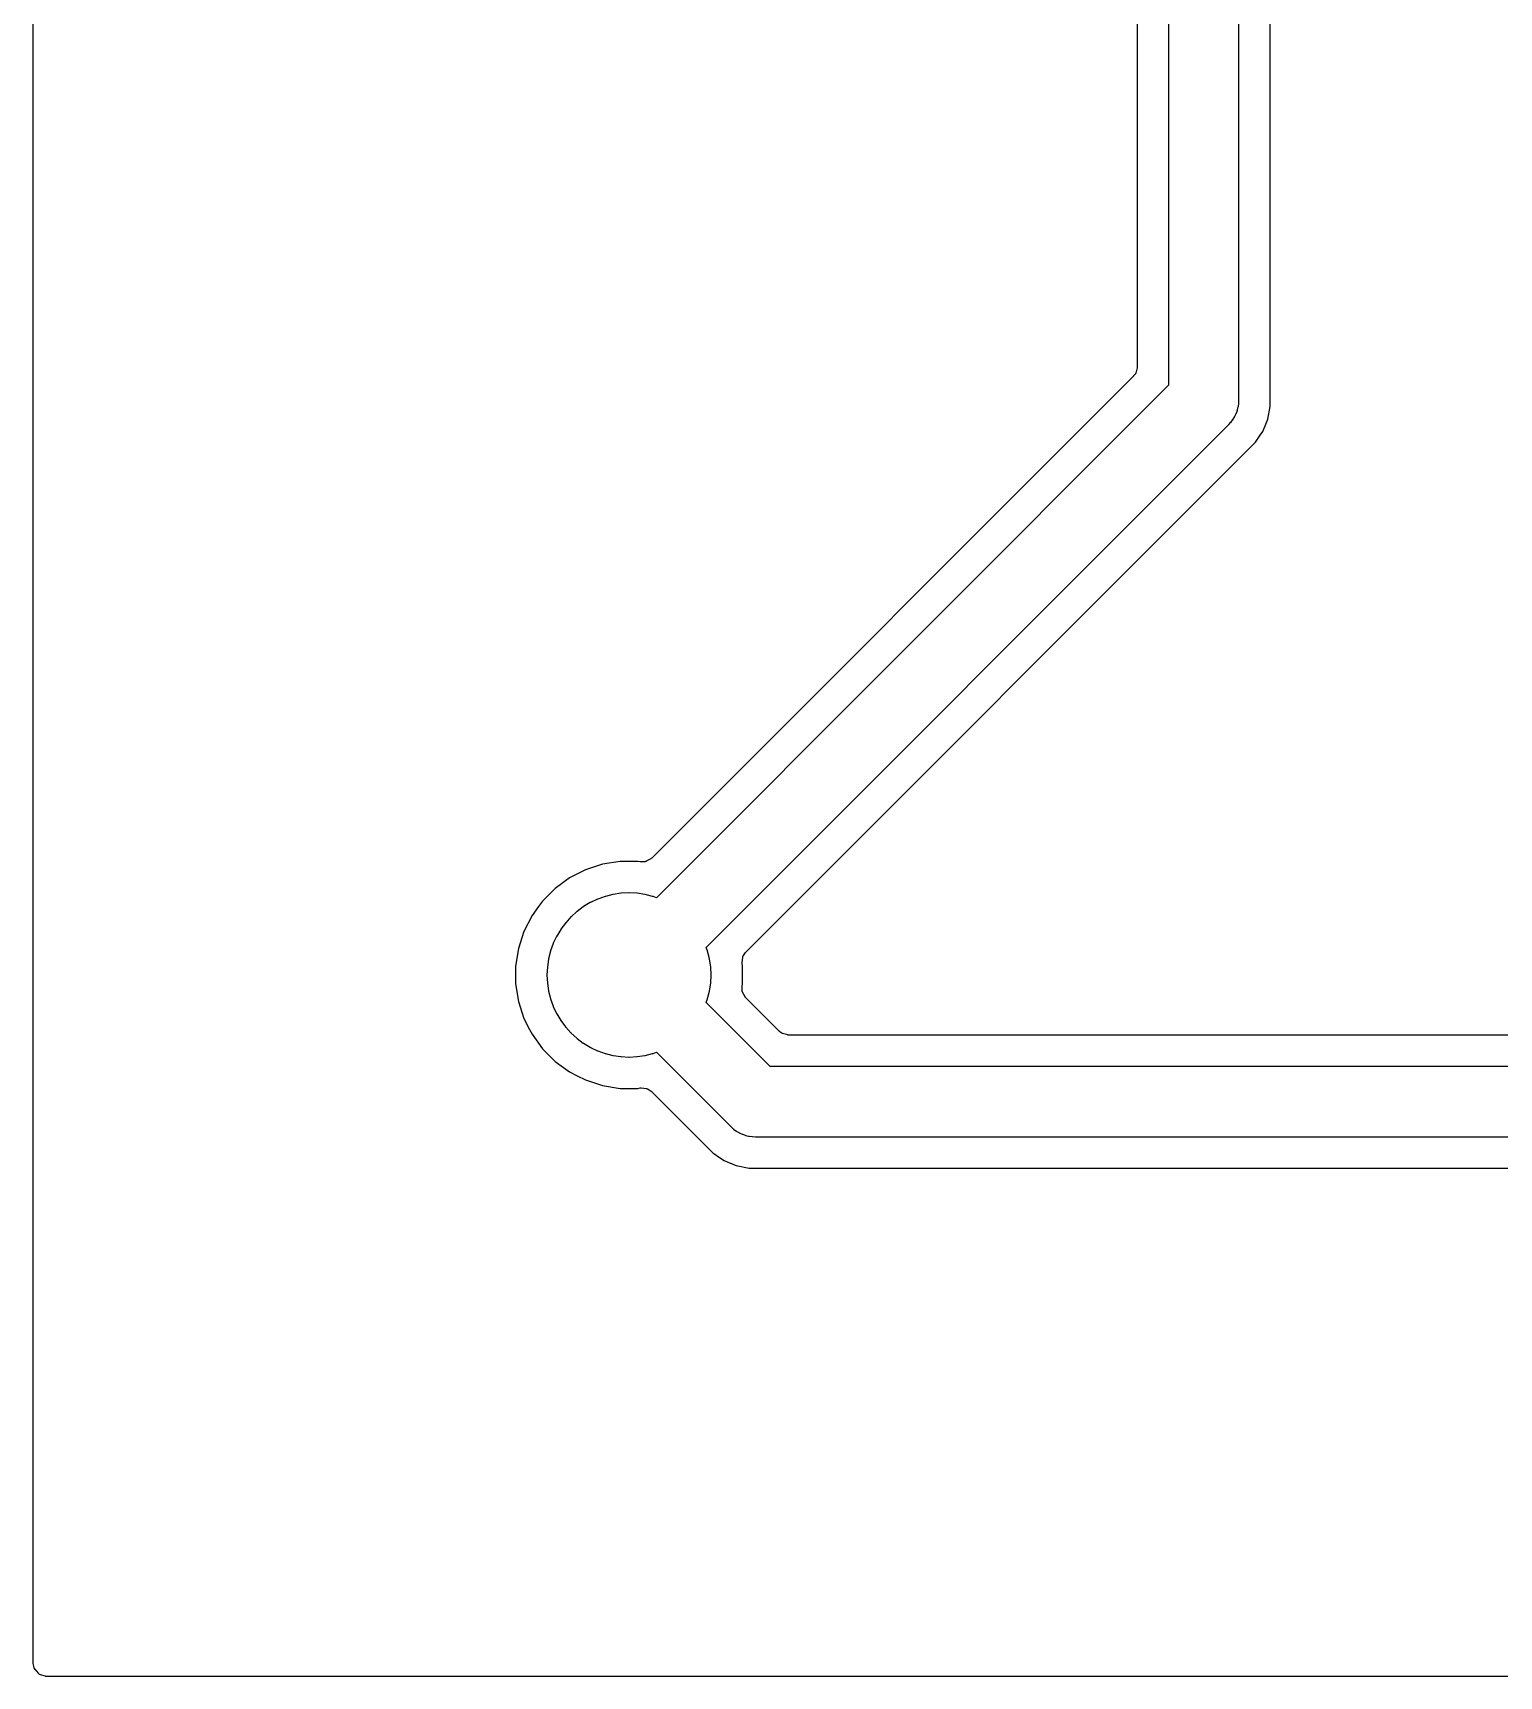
# Model space of a CAD drawing. Header units: metres. Extents: x 60.5 to 129.5, y -129.5 to -80.5.
# Drawn here: x 60.45 to 79.22, y -129.55 to -108.53 of the extents above; entities that cross this region are included whole.
import ezdxf

# ---------------------------------------------------------------- set-up
doc = ezdxf.new("R2010")
doc.units = ezdxf.units.M

msp = doc.modelspace()

# ---------------------------------------------------------------- linework, layer by layer
for points in [[(60.451, -80.625), (60.451, -129.375), (60.451, -129.377), (60.451, -129.378), (60.451, -129.379), (60.451, -129.38), (60.451, -129.381), (60.451, -129.383), (60.451, -129.384), (60.451, -129.385), (60.452, -129.386), (60.463, -129.438), (60.463, -129.439), (60.463, -129.44), (60.464, -129.441), (60.464, -129.442), (60.465, -129.444), (60.465, -129.445), (60.465, -129.446), (60.466, -129.447), (60.466, -129.448), (60.467, -129.449), (60.468, -129.451), (60.468, -129.452), (60.469, -129.453), (60.469, -129.454), (60.47, -129.455), (60.471, -129.456), (60.472, -129.457), (60.472, -129.458), (60.473, -129.459), (60.474, -129.46), (60.52, -129.513), (60.52, -129.513), (60.521, -129.514), (60.522, -129.515), (60.523, -129.516), (60.524, -129.517), (60.525, -129.518), (60.526, -129.519), (60.527, -129.519), (60.528, -129.52), (60.529, -129.521), (60.53, -129.522), (60.531, -129.522), (60.532, -129.523), (60.533, -129.523), (60.534, -129.524), (60.535, -129.525), (60.536, -129.525), (60.538, -129.526), (60.539, -129.526), (60.54, -129.527), (60.541, -129.527), (60.542, -129.527), (60.543, -129.528), (60.61, -129.547), (60.612, -129.548), (60.613, -129.548), (60.614, -129.548), (60.615, -129.549), (60.616, -129.549), (60.617, -129.549), (60.619, -129.549), (60.62, -129.549), (60.621, -129.549), (60.622, -129.549), (60.623, -129.549), (60.625, -129.549), (129.375, -129.549)], [(69.068, -120.931), (69.084, -120.887), (69.084, -120.886), (69.085, -120.885), (69.085, -120.884), (69.085, -120.882), (69.109, -120.787), (69.11, -120.786), (69.11, -120.785), (69.11, -120.784), (69.11, -120.782), (69.125, -120.685), (69.125, -120.684), (69.125, -120.683), (69.125, -120.682), (69.125, -120.68), (69.13, -120.582), (69.13, -120.581), (69.13, -120.58), (69.13, -120.579), (69.13, -120.578), (69.125, -120.48), (69.125, -120.478), (69.125, -120.477), (69.125, -120.476), (69.125, -120.475), (69.11, -120.378), (69.11, -120.376), (69.11, -120.375), (69.11, -120.374), (69.109, -120.373), (69.085, -120.278), (69.085, -120.276), (69.085, -120.275), (69.084, -120.274), (69.084, -120.273), (69.068, -120.229), (75.754, -113.542), (75.755, -113.541), (75.756, -113.541), (75.782, -113.511), (75.783, -113.511), (75.784, -113.51), (75.785, -113.509), (75.786, -113.508), (75.809, -113.476), (75.81, -113.475), (75.81, -113.474), (75.811, -113.473), (75.812, -113.472), (75.832, -113.438), (75.832, -113.437), (75.833, -113.436), (75.834, -113.435), (75.834, -113.434), (75.851, -113.399), (75.851, -113.397), (75.852, -113.396), (75.852, -113.395), (75.853, -113.394), (75.866, -113.357), (75.866, -113.356), (75.867, -113.355), (75.867, -113.354), (75.867, -113.352), (75.877, -113.314), (75.877, -113.313), (75.878, -113.312), (75.878, -113.311), (75.878, -113.309), (75.884, -113.271), (75.884, -113.269), (75.884, -113.268), (75.884, -113.267), (75.884, -113.266), (75.886, -113.226), (75.886, -113.225), (75.886, -113.224), (75.886, -104.436)], [(81.456, -121.35), (70.125, -121.35), (70.124, -121.35), (70.123, -121.35), (70.122, -121.35), (70.121, -121.35), (70.119, -121.35), (70.118, -121.35), (70.117, -121.35), (70.116, -121.35), (70.115, -121.349), (70.114, -121.349), (70.112, -121.349), (70.111, -121.348), (70.044, -121.329), (70.043, -121.328), (70.042, -121.328), (70.041, -121.328), (70.04, -121.327), (70.038, -121.327), (70.037, -121.326), (70.036, -121.326), (70.035, -121.325), (70.034, -121.325), (70.033, -121.324), (70.032, -121.323), (70.031, -121.323), (70.03, -121.322), (70.029, -121.321), (70.028, -121.321), (70.027, -121.32), (70.006, -121.303), (70.005, -121.302), (70.004, -121.301), (70.003, -121.3), (70.002, -121.3), (69.575, -120.872), (69.574, -120.871), (69.573, -120.87), (69.572, -120.87), (69.572, -120.869), (69.571, -120.868), (69.57, -120.867), (69.57, -120.866), (69.569, -120.865), (69.568, -120.864), (69.568, -120.863), (69.567, -120.862), (69.566, -120.861), (69.533, -120.799), (69.532, -120.798), (69.532, -120.797), (69.531, -120.796), (69.531, -120.795), (69.53, -120.794), (69.53, -120.793), (69.529, -120.791), (69.529, -120.79), (69.529, -120.789), (69.528, -120.788), (69.528, -120.787), (69.528, -120.786), (69.528, -120.784), (69.527, -120.783), (69.527, -120.782), (69.527, -120.781), (69.527, -120.779), (69.527, -120.778), (69.527, -120.777), (69.526, -120.731), (69.525, -120.73), (69.525, -120.729), (69.526, -120.728), (69.526, -120.726), (69.526, -120.725), (69.526, -120.724), (69.526, -120.723), (69.526, -120.722), (69.531, -120.694), (69.531, -120.466), (69.526, -120.438), (69.526, -120.437), (69.526, -120.436), (69.526, -120.435), (69.526, -120.433), (69.526, -120.432), (69.525, -120.431), (69.525, -120.43), (69.526, -120.429), (69.526, -120.427), (69.526, -120.426), (69.526, -120.425), (69.526, -120.424), (69.535, -120.355), (69.535, -120.353), (69.535, -120.352), (69.535, -120.351), (69.536, -120.35), (69.536, -120.349), (69.536, -120.347), (69.537, -120.346), (69.537, -120.345), (69.538, -120.344), (69.538, -120.343), (69.538, -120.341), (69.539, -120.34), (69.539, -120.339), (69.54, -120.338), (69.541, -120.337), (69.541, -120.336), (69.542, -120.335), (69.542, -120.334), (69.543, -120.333), (69.569, -120.295), (69.57, -120.294), (69.57, -120.293), (69.571, -120.292), (69.572, -120.291), (69.573, -120.29), (69.573, -120.29), (69.574, -120.289), (69.575, -120.288), (76.097, -113.766), (76.158, -113.674), (76.19, -113.627), (76.228, -113.534), (76.254, -113.472), (76.287, -113.308), (76.287, -104.352)], [(74.986, -104.622), (74.986, -113.038), (68.431, -119.592), (68.387, -119.576), (68.386, -119.576), (68.385, -119.575), (68.384, -119.575), (68.382, -119.575), (68.287, -119.551), (68.286, -119.55), (68.285, -119.55), (68.284, -119.55), (68.282, -119.55), (68.185, -119.535), (68.184, -119.535), (68.183, -119.535), (68.182, -119.535), (68.18, -119.535), (68.082, -119.53), (68.081, -119.53), (68.08, -119.53), (68.079, -119.53), (68.078, -119.53), (67.98, -119.535), (67.978, -119.535), (67.977, -119.535), (67.976, -119.535), (67.975, -119.535), (67.878, -119.55), (67.876, -119.55), (67.875, -119.55), (67.874, -119.55), (67.873, -119.551), (67.778, -119.575), (67.776, -119.575), (67.775, -119.575), (67.774, -119.576), (67.773, -119.576), (67.68, -119.609), (67.679, -119.609), (67.678, -119.61), (67.677, -119.61), (67.676, -119.611), (67.587, -119.653), (67.586, -119.653), (67.585, -119.654), (67.584, -119.655), (67.583, -119.655), (67.499, -119.706), (67.498, -119.706), (67.497, -119.707), (67.496, -119.708), (67.495, -119.708), (67.416, -119.767), (67.415, -119.768), (67.414, -119.768), (67.413, -119.769), (67.412, -119.77), (67.339, -119.836), (67.338, -119.837), (67.338, -119.838), (67.337, -119.838), (67.336, -119.839), (67.27, -119.912), (67.269, -119.913), (67.268, -119.914), (67.268, -119.915), (67.267, -119.916), (67.208, -119.995), (67.208, -119.996), (67.207, -119.997), (67.206, -119.998), (67.206, -119.999), (67.155, -120.083), (67.155, -120.084), (67.154, -120.085), (67.153, -120.086), (67.153, -120.087), (67.111, -120.176), (67.11, -120.177), (67.11, -120.178), (67.109, -120.179), (67.109, -120.18), (67.076, -120.273), (67.076, -120.274), (67.075, -120.275), (67.075, -120.276), (67.075, -120.278), (67.051, -120.373), (67.05, -120.374), (67.05, -120.375), (67.05, -120.376), (67.05, -120.378), (67.035, -120.475), (67.035, -120.476), (67.035, -120.477), (67.035, -120.478), (67.035, -120.48), (67.03, -120.578), (67.03, -120.579), (67.03, -120.58), (67.03, -120.581), (67.03, -120.582), (67.035, -120.68), (67.035, -120.682), (67.035, -120.683), (67.035, -120.684), (67.035, -120.685), (67.05, -120.782), (67.05, -120.784), (67.05, -120.785), (67.05, -120.786), (67.051, -120.787), (67.075, -120.882), (67.075, -120.884), (67.075, -120.885), (67.076, -120.886), (67.076, -120.887), (67.109, -120.98), (67.109, -120.981), (67.11, -120.982), (67.11, -120.983), (67.111, -120.984), (67.153, -121.073), (67.153, -121.074), (67.154, -121.075), (67.155, -121.076), (67.155, -121.077), (67.206, -121.161), (67.206, -121.162), (67.207, -121.163), (67.208, -121.164), (67.208, -121.165), (67.267, -121.244), (67.268, -121.245), (67.268, -121.246), (67.269, -121.247), (67.27, -121.248), (67.336, -121.321), (67.337, -121.322), (67.338, -121.322), (67.338, -121.323), (67.339, -121.324), (67.412, -121.39), (67.413, -121.391), (67.414, -121.392), (67.415, -121.392), (67.416, -121.393), (67.495, -121.452), (67.496, -121.452), (67.497, -121.453), (67.498, -121.454), (67.499, -121.454), (67.583, -121.505), (67.584, -121.505), (67.585, -121.506), (67.586, -121.507), (67.587, -121.507), (67.676, -121.549), (67.677, -121.55), (67.678, -121.55), (67.679, -121.551), (67.68, -121.551), (67.773, -121.584), (67.774, -121.584), (67.775, -121.585), (67.776, -121.585), (67.778, -121.585), (67.873, -121.609), (67.874, -121.61), (67.875, -121.61), (67.876, -121.61), (67.878, -121.61), (67.975, -121.625), (67.976, -121.625), (67.977, -121.625), (67.978, -121.625), (67.98, -121.625), (68.078, -121.63), (68.079, -121.63), (68.08, -121.63), (68.081, -121.63), (68.082, -121.63), (68.18, -121.625), (68.182, -121.625), (68.183, -121.625), (68.184, -121.625), (68.185, -121.625), (68.282, -121.61), (68.284, -121.61), (68.285, -121.61), (68.286, -121.61), (68.287, -121.609), (68.382, -121.585), (68.384, -121.585), (68.385, -121.585), (68.386, -121.584), (68.387, -121.584), (68.431, -121.568), (69.383, -122.519), (69.384, -122.52), (69.384, -122.521), (69.414, -122.547), (69.414, -122.548), (69.415, -122.549), (69.416, -122.55), (69.417, -122.551), (69.449, -122.574), (69.45, -122.575), (69.451, -122.575), (69.452, -122.576), (69.453, -122.577), (69.487, -122.597), (69.488, -122.597), (69.489, -122.598), (69.49, -122.599), (69.491, -122.599), (69.526, -122.616), (69.528, -122.616), (69.529, -122.617), (69.53, -122.617), (69.531, -122.618), (69.568, -122.631), (69.569, -122.631), (69.57, -122.632), (69.571, -122.632), (69.573, -122.632), (69.611, -122.642), (69.612, -122.642), (69.613, -122.643), (69.614, -122.643), (69.616, -122.643), (69.654, -122.649), (69.656, -122.649), (69.657, -122.649), (69.658, -122.649), (69.659, -122.649), (69.699, -122.651), (69.7, -122.651), (69.701, -122.651), (84.198, -122.651)], [(74.585, -107.329), (74.585, -112.8), (74.585, -112.801), (74.585, -112.802), (74.585, -112.803), (74.585, -112.804), (74.585, -112.806), (74.585, -112.807), (74.585, -112.808), (74.585, -112.809), (74.584, -112.81), (74.584, -112.811), (74.584, -112.813), (74.583, -112.814), (74.564, -112.881), (74.563, -112.882), (74.563, -112.883), (74.563, -112.884), (74.562, -112.885), (74.562, -112.887), (74.561, -112.888), (74.561, -112.889), (74.56, -112.89), (74.56, -112.891), (74.559, -112.892), (74.558, -112.893), (74.558, -112.894), (74.557, -112.895), (74.556, -112.896), (74.556, -112.897), (74.555, -112.898), (74.538, -112.919), (74.537, -112.92), (74.536, -112.921), (74.535, -112.922), (74.535, -112.923), (68.372, -119.085), (68.371, -119.086), (68.37, -119.087), (68.37, -119.088), (68.369, -119.088), (68.368, -119.089), (68.367, -119.09), (68.366, -119.09), (68.365, -119.091), (68.364, -119.092), (68.363, -119.092), (68.362, -119.093), (68.361, -119.094), (68.299, -119.127), (68.298, -119.128), (68.297, -119.128), (68.296, -119.129), (68.295, -119.129), (68.294, -119.13), (68.293, -119.13), (68.291, -119.131), (68.29, -119.131), (68.289, -119.131), (68.288, -119.132), (68.287, -119.132), (68.286, -119.132), (68.284, -119.132), (68.283, -119.133), (68.282, -119.133), (68.281, -119.133), (68.279, -119.133), (68.278, -119.133), (68.277, -119.133), (68.231, -119.134), (68.23, -119.135), (68.229, -119.135), (68.228, -119.134), (68.226, -119.134), (68.225, -119.134), (68.224, -119.134), (68.223, -119.134), (68.222, -119.134), (68.194, -119.129), (67.966, -119.129), (67.74, -119.165), (67.523, -119.236), (67.32, -119.339), (67.234, -119.402), (67.135, -119.474), (66.974, -119.635), (66.922, -119.707), (66.839, -119.82), (66.736, -120.023), (66.665, -120.24), (66.629, -120.466)], [(66.629, -120.466), (66.629, -120.694), (66.665, -120.92), (66.736, -121.137), (66.808, -121.278), (66.839, -121.34), (66.974, -121.525), (67.135, -121.686), (67.32, -121.821), (67.416, -121.869), (67.523, -121.924), (67.64, -121.962), (67.74, -121.995), (67.966, -122.031), (68.194, -122.031), (68.222, -122.026), (68.223, -122.026), (68.224, -122.026), (68.225, -122.026), (68.227, -122.026), (68.228, -122.026), (68.229, -122.025), (68.23, -122.025), (68.231, -122.026), (68.233, -122.026), (68.234, -122.026), (68.235, -122.026), (68.236, -122.026), (68.305, -122.035), (68.307, -122.035), (68.308, -122.035), (68.309, -122.035), (68.31, -122.036), (68.311, -122.036), (68.313, -122.036), (68.314, -122.037), (68.315, -122.037), (68.316, -122.038), (68.317, -122.038), (68.319, -122.038), (68.32, -122.039), (68.321, -122.039), (68.322, -122.04), (68.323, -122.041), (68.324, -122.041), (68.325, -122.042), (68.326, -122.042), (68.327, -122.043), (68.365, -122.069), (68.366, -122.07), (68.367, -122.07), (68.368, -122.071), (68.369, -122.072), (68.37, -122.073), (68.37, -122.073), (68.371, -122.074), (68.372, -122.075), (69.159, -122.862), (69.189, -122.882), (69.214, -122.898), (69.298, -122.955), (69.376, -122.987), (69.382, -122.989), (69.418, -123.004), (69.453, -123.019), (69.617, -123.052), (84.281, -123.052)], [(84.011, -121.751), (69.887, -121.751), (69.068, -120.931)]]:
    msp.add_lwpolyline(points)

doc.saveas('drawing.dxf')
